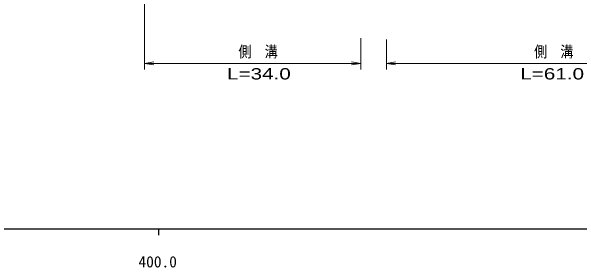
# Model space of a CAD drawing. Units: millimetres, scale not verified. Extents: x 40000 to 680000, y 20000 to 380000.
# Drawn here: x 444077 to 536374, y 198715 to 240270 of the extents above; entities that cross this region are included whole.
import ezdxf
from ezdxf.enums import TextEntityAlignment as Align

# ---------------------------------------------------------------- set-up
doc = ezdxf.new("R2010")
doc.units = ezdxf.units.MM
doc.header["$LTSCALE"] = 1000
doc.layers.add('M-STR-HTXT', color=7, linetype='Continuous', lineweight=13)
doc.layers.add('M-TTL-BAND', color=7, linetype='Continuous', lineweight=25)
doc.styles.add('ＭＳ ゴシック', font='')
doc.styles.add('ＭＳ Ｐゴシック', font='')
doc.styles.get('ＭＳ ゴシック').set_extended_font_data('MS Gothic')
doc.styles.get('ＭＳ Ｐゴシック').set_extended_font_data('MS PGothic')

# ---------------------------------------------------------------- blocks, each defined once
blk = doc.blocks.new('open_arrow')
at = {"color": 0, "linetype": 'Continuous', "lineweight": -2}
blk.add_lwpolyline([(7.5, 1.25), (0, 0), (7.5, -1.25)], dxfattribs=at)

msp = doc.modelspace()

# ---------------------------------------------------------------- linework, layer by layer
at = {"layer": 'M-STR-HTXT'}
for p, q in [((465710, 243554), (465710, 230844)), ((500822, 235925), (500822, 230844)), ((504994, 235728), (504994, 230844)), ((465710, 231844), (500822, 231844)), ((504994, 231844), (556792, 231844))]:
    msp.add_line(p, q, dxfattribs=at)
at = {"layer": 'M-TTL-BAND'}
for p, q in [((40000, 205000), (579000, 205000)), ((468000, 205000), (468000, 204000))]:
    msp.add_line(p, q, dxfattribs=at)

# ---------------------------------------------------------------- block references
at = {"layer": 'M-STR-HTXT', "xscale": 200, "yscale": 200}
for p in [(465710, 231844), (504994, 231844)]:
    msp.add_blockref('open_arrow', p, dxfattribs=at)
at = {"layer": 'M-STR-HTXT', "xscale": 200, "yscale": 200, "rotation": 180}
msp.add_blockref('open_arrow', (500822, 231844), dxfattribs=at)

# ---------------------------------------------------------------- texts
at = {"layer": 'M-STR-HTXT', "style": 'ＭＳ Ｐゴシック'}
for s, width, p in [('側\u3000溝', 0.85, (484148, 232277)), ('側\u3000溝', 0.85, (532173, 232277)), ('L=34.0', 1.4, (484283, 228679)), ('L=61.0', 1.4, (531910, 228679))]:
    msp.add_text(s, height=1833, dxfattribs=dict(at, width=width)).set_placement(p, align=Align.BOTTOM_CENTER)
at = {"layer": 'M-TTL-BAND', "style": 'ＭＳ ゴシック'}
msp.add_text('400.0', height=1833, dxfattribs=at).set_placement((467844, 198195), align=Align.BOTTOM_CENTER)

doc.saveas('drawing.dxf')
